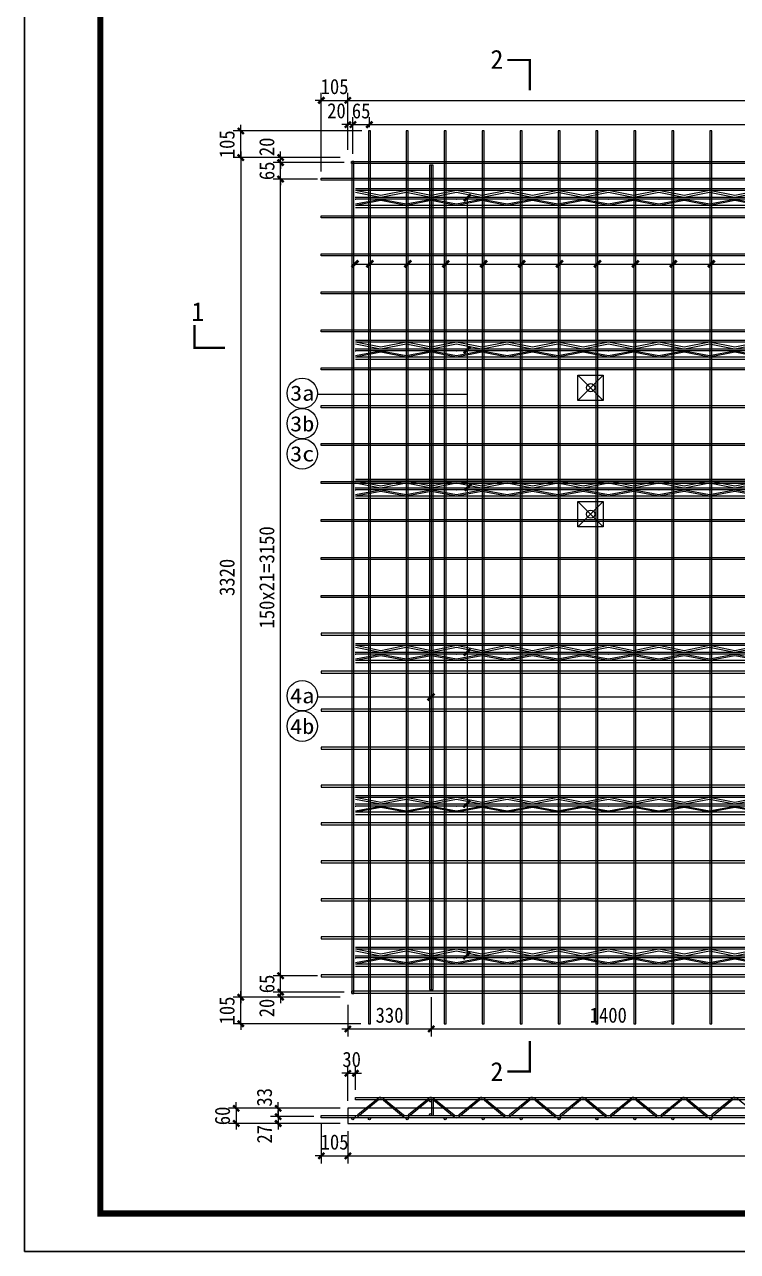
# Model space of a CAD drawing. Header units: millimetres. Extents: x 1735 to 53087, y 855 to 10491.
# Drawn here: x 18156 to 20975, y 1581 to 6433 of the extents above; entities that cross this region are included whole.
import ezdxf
from ezdxf.enums import TextEntityAlignment as Align

# ---------------------------------------------------------------- set-up
doc = ezdxf.new("R2010")
doc.units = ezdxf.units.MM
for name, color, linetype, lineweight in [('PUB_DIM', 3, 'Continuous', 15), ('YG-标注', 151, 'Continuous', 15), ('YZ-符号', 96, 'Continuous', 9), ('墙板支撑', 7, 'Continuous', 15), ('文字标注', 7, 'Continuous', 15), ('轮廓线', 2, 'Continuous', 13)]:
    doc.layers.add(name, color=color, linetype=linetype, lineweight=lineweight)
for name, color, linetype in [('S-DETL-TEXT', 7, 'Continuous'), ('YZ-标题文字', 2, 'Continuous'), ('图框2', 1, 'Continuous'), ('图框线', 7, 'Continuous'), ('桁架', 4, 'Continuous'), ('钢筋', 7, 'Continuous')]:
    doc.layers.add(name, color=color, linetype=linetype)
doc.styles.add('YG-样式 2', font='simhei.ttf')
doc.styles.add('YZ-样式 1', font='simhei.ttf', dxfattribs={"width": 0.85})
doc.styles.add('YZ-样式 2', font='simhei.ttf', dxfattribs={"width": 0.9})
doc.dimstyles.new('YZ-30', dxfattribs={"dimscale": 30, "dimtxt": 2, "dimasz": 0.8, "dimexe": 1, "dimexo": 1, "dimgap": 0.8, "dimtad": 1, "dimdec": 0, "dimzin": 1, "dimdsep": 46, "dimtxsty": 'YZ-样式 2', "dimblk": 'ARCHTICK', "dimcen": 250, "dimdle": 0.8, "dimclrd": 151, "dimclre": 151, "dimclrt": 7, "dimazin": 0, "dimtfac": 1, "dimtdec": 0, "dimtix": 1, "dimtmove": 2, "dimatfit": 2, "dimldrblk": 'ARCHTICK', "dimfxl": 1, "dimlwd": 9, "dimlwe": 9, "dimarcsym": 0})

# ---------------------------------------------------------------- blocks, each defined once
blk = doc.blocks.new('_ArchTick')
at = {"color": 0, "linetype": 'ByBlock', "const_width": 0.4}
blk.add_lwpolyline([(-0.5, -0.5), (0.5, 0.5)], dxfattribs=at)
blk = doc.blocks.new('*D178')
at = {"layer": 'Defpoints', "color": 0, "ltscale": 30, "transparency": 16777216}
for p in [(19434.4, 5906.7), (19011.1, 2586.7), (19434.4, 2586.7)]:
    blk.add_point(p, dxfattribs=at)
at = {"layer": 'YG-标注', "color": 151, "lineweight": 9, "ltscale": 30, "transparency": 16777216}
for p, q in [((19011.1, 5930.7), (19011.1, 2562.7)), ((19404.4, 5906.7), (18981.1, 5906.7)), ((19404.4, 2586.7), (18981.1, 2586.7))]:
    blk.add_line(p, q, dxfattribs=at)
at = {"layer": 'YG-标注', "color": 151, "lineweight": 9, "ltscale": 30, "transparency": 16777216, "xscale": 24, "yscale": 24, "zscale": 24}
for p, rotation in [((19011.1, 5906.7), 90), ((19011.1, 2586.7), 270)]:
    blk.add_blockref('_ArchTick', p, dxfattribs=dict(at, rotation=rotation))
at = {"layer": 'YG-标注', "color": 7, "lineweight": 9, "ltscale": 30, "transparency": 16777216, "insert": (18956.8, 4246.7), "char_height": 60, "attachment_point": 5, "rotation": 90, "style": 'YZ-样式 2'}
blk.add_mtext('3320', dxfattribs=at)
blk = doc.blocks.new('*D179')
at = {"layer": 'Defpoints', "color": 0, "ltscale": 30, "transparency": 16777216}
for p in [(19011.1, 6011.7), (19519.4, 6011.7), (19434.4, 5906.7)]:
    blk.add_point(p, dxfattribs=at)
at = {"layer": 'YG-标注', "color": 151, "lineweight": 9, "ltscale": 30, "transparency": 16777216}
for p, q in [((19011.1, 6011.7), (19011.1, 6035.7)), ((19489.4, 6011.7), (18981.1, 6011.7)), ((19011.1, 5906.7), (19011.1, 6011.7)), ((19404.4, 5906.7), (18981.1, 5906.7)), ((19011.1, 5906.7), (19011.1, 5882.7))]:
    blk.add_line(p, q, dxfattribs=at)
at = {"layer": 'YG-标注', "color": 151, "lineweight": 9, "ltscale": 30, "transparency": 16777216, "xscale": 24, "yscale": 24, "zscale": 24}
for p, rotation in [((19011.1, 6011.7), 270), ((19011.1, 5906.7), 90)]:
    blk.add_blockref('_ArchTick', p, dxfattribs=dict(at, rotation=rotation))
at = {"layer": 'YG-标注', "color": 7, "lineweight": 9, "ltscale": 30, "transparency": 16777216, "insert": (18956.8, 5959.2), "char_height": 60, "attachment_point": 5, "rotation": 90, "style": 'YZ-样式 2'}
blk.add_mtext('105', dxfattribs=at)
blk = doc.blocks.new('*D180')
at = {"layer": 'Defpoints', "color": 0, "ltscale": 30, "transparency": 16777216}
for p in [(19011.1, 2586.7), (19434.4, 2586.7), (19515.4, 2481.7)]:
    blk.add_point(p, dxfattribs=at)
at = {"layer": 'YG-标注', "color": 151, "lineweight": 9, "ltscale": 30, "transparency": 16777216}
for p, q in [((19404.4, 2586.7), (18981.1, 2586.7)), ((19011.1, 2586.7), (19011.1, 2610.7)), ((19011.1, 2481.7), (19011.1, 2586.7)), ((19485.4, 2481.7), (18981.1, 2481.7)), ((19011.1, 2481.7), (19011.1, 2457.7))]:
    blk.add_line(p, q, dxfattribs=at)
at = {"layer": 'YG-标注', "color": 151, "lineweight": 9, "ltscale": 30, "transparency": 16777216, "xscale": 24, "yscale": 24, "zscale": 24}
for p, rotation in [((19011.1, 2586.7), 270), ((19011.1, 2481.7), 90)]:
    blk.add_blockref('_ArchTick', p, dxfattribs=dict(at, rotation=rotation))
at = {"layer": 'YG-标注', "color": 7, "lineweight": 9, "ltscale": 30, "transparency": 16777216, "insert": (18956.8, 2534.2), "char_height": 60, "attachment_point": 5, "rotation": 90, "style": 'YZ-样式 2'}
blk.add_mtext('105', dxfattribs=at)
blk = doc.blocks.new('*D181')
at = {"layer": 'Defpoints', "color": 0, "ltscale": 30, "transparency": 16777216}
for p in [(19168.5, 2606.7), (19434.4, 2586.7), (19449.4, 2606.7)]:
    blk.add_point(p, dxfattribs=at)
at = {"layer": 'YG-标注', "color": 151, "lineweight": 9, "ltscale": 30, "transparency": 16777216}
for p, q in [((19168.5, 2606.7), (19168.5, 2630.7)), ((19419.4, 2606.7), (19138.5, 2606.7)), ((19404.4, 2586.7), (19138.5, 2586.7)), ((19168.5, 2586.7), (19168.5, 2606.7)), ((19168.5, 2586.7), (19168.5, 2562.7))]:
    blk.add_line(p, q, dxfattribs=at)
at = {"layer": 'YG-标注', "color": 151, "lineweight": 9, "ltscale": 30, "transparency": 16777216, "xscale": 24, "yscale": 24, "zscale": 24}
for p, rotation in [((19168.5, 2606.7), 270), ((19168.5, 2586.7), 90)]:
    blk.add_blockref('_ArchTick', p, dxfattribs=dict(at, rotation=rotation))
at = {"layer": 'YG-标注', "color": 7, "lineweight": 9, "ltscale": 30, "transparency": 16777216, "insert": (19114.1, 2544), "char_height": 60, "attachment_point": 5, "rotation": 90, "style": 'YZ-样式 2'}
blk.add_mtext('20', dxfattribs=at)
blk = doc.blocks.new('*D182')
at = {"layer": 'Defpoints', "color": 0, "ltscale": 30, "transparency": 16777216}
for p in [(19168.5, 5821.7), (19344.4, 5821.7), (19344.4, 2671.7)]:
    blk.add_point(p, dxfattribs=at)
at = {"layer": 'YG-标注', "color": 151, "lineweight": 9, "ltscale": 30, "transparency": 16777216}
for p, q in [((19314.4, 5821.7), (19138.5, 5821.7)), ((19168.5, 2647.7), (19168.5, 5845.7)), ((19314.4, 2671.7), (19138.5, 2671.7))]:
    blk.add_line(p, q, dxfattribs=at)
at = {"layer": 'YG-标注', "color": 151, "lineweight": 9, "ltscale": 30, "transparency": 16777216, "xscale": 24, "yscale": 24, "zscale": 24}
for p, rotation in [((19168.5, 5821.7), 90), ((19168.5, 2671.7), 270)]:
    blk.add_blockref('_ArchTick', p, dxfattribs=dict(at, rotation=rotation))
at = {"layer": 'YG-标注', "color": 7, "lineweight": 9, "ltscale": 30, "transparency": 16777216, "insert": (19114.1, 4246.7), "char_height": 60, "attachment_point": 5, "rotation": 90, "style": 'YZ-样式 2'}
blk.add_mtext('150x21=3150', dxfattribs=at)
blk = doc.blocks.new('*D183')
at = {"layer": 'Defpoints', "color": 0, "ltscale": 30, "transparency": 16777216}
for p in [(19168.5, 5886.7), (19449.4, 5886.7), (19344.4, 5821.7)]:
    blk.add_point(p, dxfattribs=at)
at = {"layer": 'YG-标注', "color": 151, "lineweight": 9, "ltscale": 30, "transparency": 16777216}
for p, q in [((19419.4, 5886.7), (19138.5, 5886.7)), ((19168.5, 5886.7), (19168.5, 5910.7)), ((19168.5, 5821.7), (19168.5, 5886.7)), ((19314.4, 5821.7), (19138.5, 5821.7)), ((19168.5, 5821.7), (19168.5, 5797.7))]:
    blk.add_line(p, q, dxfattribs=at)
at = {"layer": 'YG-标注', "color": 151, "lineweight": 9, "ltscale": 30, "transparency": 16777216, "xscale": 24, "yscale": 24, "zscale": 24}
for p, rotation in [((19168.5, 5886.7), 270), ((19168.5, 5821.7), 90)]:
    blk.add_blockref('_ArchTick', p, dxfattribs=dict(at, rotation=rotation))
at = {"layer": 'YG-标注', "color": 7, "lineweight": 9, "ltscale": 30, "transparency": 16777216, "insert": (19114.5, 5854.2), "char_height": 60, "attachment_point": 5, "rotation": 90, "style": 'YZ-样式 2'}
blk.add_mtext('65', dxfattribs=at)
blk = doc.blocks.new('*D184')
at = {"layer": 'Defpoints', "color": 0, "ltscale": 30, "transparency": 16777216}
for p in [(19168.5, 5906.7), (19434.4, 5906.7), (19449.4, 5886.7)]:
    blk.add_point(p, dxfattribs=at)
at = {"layer": 'YG-标注', "color": 151, "lineweight": 9, "ltscale": 30, "transparency": 16777216}
for p, q in [((19168.5, 5906.7), (19168.5, 5930.7)), ((19404.4, 5906.7), (19138.5, 5906.7)), ((19419.4, 5886.7), (19138.5, 5886.7)), ((19168.5, 5886.7), (19168.5, 5906.7)), ((19168.5, 5886.7), (19168.5, 5862.7))]:
    blk.add_line(p, q, dxfattribs=at)
at = {"layer": 'YG-标注', "color": 151, "lineweight": 9, "ltscale": 30, "transparency": 16777216, "xscale": 24, "yscale": 24, "zscale": 24}
for p, rotation in [((19168.5, 5906.7), 270), ((19168.5, 5886.7), 90)]:
    blk.add_blockref('_ArchTick', p, dxfattribs=dict(at, rotation=rotation))
at = {"layer": 'YG-标注', "color": 7, "lineweight": 9, "ltscale": 30, "transparency": 16777216, "insert": (19114.1, 5949), "char_height": 60, "attachment_point": 5, "rotation": 90, "style": 'YZ-样式 2'}
blk.add_mtext('20', dxfattribs=at)
blk = doc.blocks.new('*D185')
at = {"layer": 'Defpoints', "color": 0, "ltscale": 30, "transparency": 16777216}
for p in [(19168.5, 2671.7), (19344.4, 2671.7), (19449.4, 2606.7)]:
    blk.add_point(p, dxfattribs=at)
at = {"layer": 'YG-标注', "color": 151, "lineweight": 9, "ltscale": 30, "transparency": 16777216}
for p, q in [((19314.4, 2671.7), (19138.5, 2671.7)), ((19168.5, 2671.7), (19168.5, 2695.7)), ((19168.5, 2606.7), (19168.5, 2671.7)), ((19419.4, 2606.7), (19138.5, 2606.7)), ((19168.5, 2606.7), (19168.5, 2582.7))]:
    blk.add_line(p, q, dxfattribs=at)
at = {"layer": 'YG-标注', "color": 151, "lineweight": 9, "ltscale": 30, "transparency": 16777216, "xscale": 24, "yscale": 24, "zscale": 24}
for p, rotation in [((19168.5, 2671.7), 270), ((19168.5, 2606.7), 90)]:
    blk.add_blockref('_ArchTick', p, dxfattribs=dict(at, rotation=rotation))
at = {"layer": 'YG-标注', "color": 7, "lineweight": 9, "ltscale": 30, "transparency": 16777216, "insert": (19114.5, 2639.2), "char_height": 60, "attachment_point": 5, "rotation": 90, "style": 'YZ-样式 2'}
blk.add_mtext('65', dxfattribs=at)
blk = doc.blocks.new('A$C7C4453D7')
at = {"color": 3, "lineweight": 15, "xscale": -80, "yscale": 80, "zscale": 80, "rotation": 180}
blk.add_blockref('_ArchTick', (0, 0), dxfattribs=at)
blk = doc.blocks.new('*D193')
at = {"layer": 'Defpoints', "color": 0, "ltscale": 30, "transparency": 16777216}
for p in [(19434.4, 6132.8), (19434.4, 5906.7), (19329.4, 5821.7)]:
    blk.add_point(p, dxfattribs=at)
at = {"layer": 'YG-标注', "color": 151, "lineweight": 9, "ltscale": 30, "transparency": 16777216}
for p, q in [((19329.4, 5851.7), (19329.4, 6162.8)), ((19434.4, 5936.7), (19434.4, 6162.8)), ((19329.4, 6132.8), (19305.4, 6132.8)), ((19329.4, 6132.8), (19434.4, 6132.8)), ((19434.4, 6132.8), (19458.4, 6132.8))]:
    blk.add_line(p, q, dxfattribs=at)
at = {"layer": 'YG-标注', "color": 151, "lineweight": 9, "ltscale": 30, "transparency": 16777216, "xscale": 24, "yscale": 24, "zscale": 24}
blk.add_blockref('_ArchTick', (19329.4, 6132.8), dxfattribs=at)
at = {"layer": 'YG-标注', "color": 151, "lineweight": 9, "ltscale": 30, "transparency": 16777216, "xscale": 24, "yscale": 24, "zscale": 24, "rotation": 180}
blk.add_blockref('_ArchTick', (19434.4, 6132.8), dxfattribs=at)
at = {"layer": 'YG-标注', "color": 7, "ltscale": 30, "transparency": 16777216, "insert": (19381.9, 6187.1), "char_height": 60, "attachment_point": 5, "style": 'YZ-样式 2'}
blk.add_mtext('105', dxfattribs=at)
blk = doc.blocks.new('*D194')
at = {"layer": 'Defpoints', "color": 0, "ltscale": 30, "transparency": 16777216}
for p in [(19519.4, 6036.9), (19519.4, 5996.7), (19454.4, 5891.7)]:
    blk.add_point(p, dxfattribs=at)
at = {"layer": 'YG-标注', "color": 151, "lineweight": 9, "ltscale": 30, "transparency": 16777216}
for p, q in [((19454.4, 5921.7), (19454.4, 6066.9)), ((19519.4, 6026.7), (19519.4, 6066.9)), ((19454.4, 6036.9), (19430.4, 6036.9)), ((19454.4, 6036.9), (19519.4, 6036.9)), ((19519.4, 6036.9), (19543.4, 6036.9))]:
    blk.add_line(p, q, dxfattribs=at)
at = {"layer": 'YG-标注', "color": 151, "lineweight": 9, "ltscale": 30, "transparency": 16777216, "xscale": 24, "yscale": 24, "zscale": 24}
blk.add_blockref('_ArchTick', (19454.4, 6036.9), dxfattribs=at)
at = {"layer": 'YG-标注', "color": 151, "lineweight": 9, "ltscale": 30, "transparency": 16777216, "xscale": 24, "yscale": 24, "zscale": 24, "rotation": 180}
blk.add_blockref('_ArchTick', (19519.4, 6036.9), dxfattribs=at)
at = {"layer": 'YG-标注', "color": 7, "ltscale": 30, "transparency": 16777216, "insert": (19486.9, 6090.9), "char_height": 60, "attachment_point": 5, "style": 'YZ-样式 2'}
blk.add_mtext('65', dxfattribs=at)
blk = doc.blocks.new('*D195')
at = {"layer": 'Defpoints', "color": 0, "ltscale": 30, "transparency": 16777216}
for p in [(19434.4, 6036.9), (19434.4, 5906.7), (19454.4, 5891.7)]:
    blk.add_point(p, dxfattribs=at)
at = {"layer": 'YG-标注', "color": 151, "lineweight": 9, "ltscale": 30, "transparency": 16777216}
for p, q in [((19434.4, 5936.7), (19434.4, 6066.9)), ((19454.4, 5921.7), (19454.4, 6066.9)), ((19434.4, 6036.9), (19410.4, 6036.9)), ((19454.4, 6036.9), (19434.4, 6036.9)), ((19454.4, 6036.9), (19478.4, 6036.9))]:
    blk.add_line(p, q, dxfattribs=at)
at = {"layer": 'YG-标注', "color": 151, "lineweight": 9, "ltscale": 30, "transparency": 16777216, "xscale": 24, "yscale": 24, "zscale": 24}
blk.add_blockref('_ArchTick', (19434.4, 6036.9), dxfattribs=at)
at = {"layer": 'YG-标注', "color": 151, "lineweight": 9, "ltscale": 30, "transparency": 16777216, "xscale": 24, "yscale": 24, "zscale": 24, "rotation": 180}
blk.add_blockref('_ArchTick', (19454.4, 6036.9), dxfattribs=at)
at = {"layer": 'YG-标注', "color": 7, "ltscale": 30, "transparency": 16777216, "insert": (19389.3, 6091.3), "char_height": 60, "attachment_point": 5, "style": 'YZ-样式 2'}
blk.add_mtext('20', dxfattribs=at)
blk = doc.blocks.new('*D196')
at = {"layer": 'Defpoints', "color": 0, "ltscale": 30, "transparency": 16777216}
for p in [(23054.4, 6132.8), (19434.4, 5906.7), (23054.4, 5906.7)]:
    blk.add_point(p, dxfattribs=at)
at = {"layer": 'YG-标注', "color": 151, "lineweight": 9, "ltscale": 30, "transparency": 16777216}
for p, q in [((19434.4, 5936.7), (19434.4, 6162.8)), ((23054.4, 5936.7), (23054.4, 6162.8)), ((19410.4, 6132.8), (23078.4, 6132.8))]:
    blk.add_line(p, q, dxfattribs=at)
at = {"layer": 'YG-标注', "color": 151, "lineweight": 9, "ltscale": 30, "transparency": 16777216, "xscale": 24, "yscale": 24, "zscale": 24, "rotation": 180}
blk.add_blockref('_ArchTick', (19434.4, 6132.8), dxfattribs=at)
at = {"layer": 'YG-标注', "color": 151, "lineweight": 9, "ltscale": 30, "transparency": 16777216, "xscale": 24, "yscale": 24, "zscale": 24}
blk.add_blockref('_ArchTick', (23054.4, 6132.8), dxfattribs=at)
at = {"layer": 'YG-标注', "color": 7, "lineweight": 9, "ltscale": 30, "transparency": 16777216, "insert": (21244.4, 6187.1), "char_height": 60, "attachment_point": 5, "style": 'YZ-样式 2'}
blk.add_mtext('3620', dxfattribs=at)
blk = doc.blocks.new('*D199')
at = {"layer": 'Defpoints', "color": 0, "ltscale": 30, "transparency": 16777216}
for p in [(22969.4, 6036.9), (19519.4, 5996.7), (22969.4, 5996.7)]:
    blk.add_point(p, dxfattribs=at)
at = {"layer": 'YG-标注', "color": 151, "lineweight": 9, "ltscale": 30, "transparency": 16777216}
for p, q in [((19519.4, 6026.7), (19519.4, 6066.9)), ((22969.4, 6026.7), (22969.4, 6066.9)), ((19495.4, 6036.9), (22993.4, 6036.9))]:
    blk.add_line(p, q, dxfattribs=at)
at = {"layer": 'YG-标注', "color": 151, "lineweight": 9, "ltscale": 30, "transparency": 16777216, "xscale": 24, "yscale": 24, "zscale": 24, "rotation": 180}
blk.add_blockref('_ArchTick', (19519.4, 6036.9), dxfattribs=at)
at = {"layer": 'YG-标注', "color": 151, "lineweight": 9, "ltscale": 30, "transparency": 16777216, "xscale": 24, "yscale": 24, "zscale": 24}
blk.add_blockref('_ArchTick', (22969.4, 6036.9), dxfattribs=at)
at = {"layer": 'YG-标注', "color": 7, "ltscale": 30, "transparency": 16777216, "insert": (21244.4, 6091.3), "char_height": 60, "attachment_point": 5, "style": 'YZ-样式 2'}
blk.add_mtext('150x23=3450', dxfattribs=at)
blk = doc.blocks.new('*D201')
at = {"layer": 'Defpoints', "color": 0, "ltscale": 30, "transparency": 16777216}
for p in [(19329.4, 2114.4), (19434.4, 2087.4), (19434.4, 1959.3)]:
    blk.add_point(p, dxfattribs=at)
at = {"layer": 'YG-标注', "color": 151, "lineweight": 9, "ltscale": 30, "transparency": 16777216}
for p, q in [((19329.4, 2084.4), (19329.4, 1929.3)), ((19434.4, 2057.4), (19434.4, 1929.3)), ((19329.4, 1959.3), (19305.4, 1959.3)), ((19329.4, 1959.3), (19434.4, 1959.3)), ((19434.4, 1959.3), (19458.4, 1959.3))]:
    blk.add_line(p, q, dxfattribs=at)
at = {"layer": 'YG-标注', "color": 151, "lineweight": 9, "ltscale": 30, "transparency": 16777216, "xscale": 24, "yscale": 24, "zscale": 24}
blk.add_blockref('_ArchTick', (19329.4, 1959.3), dxfattribs=at)
at = {"layer": 'YG-标注', "color": 151, "lineweight": 9, "ltscale": 30, "transparency": 16777216, "xscale": 24, "yscale": 24, "zscale": 24, "rotation": 180}
blk.add_blockref('_ArchTick', (19434.4, 1959.3), dxfattribs=at)
at = {"layer": 'YG-标注', "color": 7, "lineweight": 9, "ltscale": 30, "transparency": 16777216, "insert": (19381.9, 2013.7), "char_height": 60, "attachment_point": 5, "style": 'YZ-样式 2'}
blk.add_mtext('105', dxfattribs=at)
blk = doc.blocks.new('*D202')
at = {"layer": 'Defpoints', "color": 0, "ltscale": 30, "transparency": 16777216}
for p in [(19434.4, 2087.4), (23054.4, 2087.4), (23054.4, 1959.3)]:
    blk.add_point(p, dxfattribs=at)
at = {"layer": 'YG-标注', "color": 151, "lineweight": 9, "ltscale": 30, "transparency": 16777216}
for p, q in [((19434.4, 2057.4), (19434.4, 1929.3)), ((23054.4, 2057.4), (23054.4, 1929.3)), ((19410.4, 1959.3), (23078.4, 1959.3))]:
    blk.add_line(p, q, dxfattribs=at)
at = {"layer": 'YG-标注', "color": 151, "lineweight": 9, "ltscale": 30, "transparency": 16777216, "xscale": 24, "yscale": 24, "zscale": 24, "rotation": 180}
blk.add_blockref('_ArchTick', (19434.4, 1959.3), dxfattribs=at)
at = {"layer": 'YG-标注', "color": 151, "lineweight": 9, "ltscale": 30, "transparency": 16777216, "xscale": 24, "yscale": 24, "zscale": 24}
blk.add_blockref('_ArchTick', (23054.4, 1959.3), dxfattribs=at)
at = {"layer": 'YG-标注', "color": 7, "lineweight": 9, "ltscale": 30, "transparency": 16777216, "insert": (21244.4, 2013.7), "char_height": 60, "attachment_point": 5, "style": 'YZ-样式 2'}
blk.add_mtext('3620', dxfattribs=at)
blk = doc.blocks.new('*D205')
at = {"layer": 'Defpoints', "color": 0, "ltscale": 30, "transparency": 16777216}
for p in [(19464.4, 2286), (19464.4, 2190.4), (19434.4, 2147.4)]:
    blk.add_point(p, dxfattribs=at)
at = {"layer": 'YG-标注', "color": 151, "lineweight": 9, "ltscale": 30, "transparency": 16777216}
for p, q in [((19434.4, 2286), (19410.4, 2286)), ((19434.4, 2177.4), (19434.4, 2316)), ((19434.4, 2286), (19464.4, 2286)), ((19464.4, 2220.4), (19464.4, 2316)), ((19464.4, 2286), (19488.4, 2286))]:
    blk.add_line(p, q, dxfattribs=at)
at = {"layer": 'YG-标注', "color": 151, "lineweight": 9, "ltscale": 30, "transparency": 16777216, "xscale": 24, "yscale": 24, "zscale": 24}
blk.add_blockref('_ArchTick', (19434.4, 2286), dxfattribs=at)
at = {"layer": 'YG-标注', "color": 151, "lineweight": 9, "ltscale": 30, "transparency": 16777216, "xscale": 24, "yscale": 24, "zscale": 24, "rotation": 180}
blk.add_blockref('_ArchTick', (19464.4, 2286), dxfattribs=at)
at = {"layer": 'YG-标注', "color": 7, "lineweight": 9, "ltscale": 30, "transparency": 16777216, "insert": (19449.4, 2340.4), "char_height": 60, "attachment_point": 5, "style": 'YZ-样式 2'}
blk.add_mtext('30', dxfattribs=at)
blk = doc.blocks.new('*D206')
at = {"layer": 'Defpoints', "color": 0, "ltscale": 30, "transparency": 16777216}
for p in [(19434.4, 2147.4), (18993, 2087.4), (19434.4, 2087.4)]:
    blk.add_point(p, dxfattribs=at)
at = {"layer": 'YG-标注', "color": 151, "lineweight": 9, "ltscale": 30, "transparency": 16777216}
for p, q in [((19404.4, 2147.4), (18963, 2147.4)), ((18993, 2147.4), (18993, 2171.4)), ((18993, 2147.4), (18993, 2087.4)), ((19404.4, 2087.4), (18963, 2087.4)), ((18993, 2087.4), (18993, 2063.4))]:
    blk.add_line(p, q, dxfattribs=at)
at = {"layer": 'YG-标注', "color": 151, "lineweight": 9, "ltscale": 30, "transparency": 16777216, "xscale": 24, "yscale": 24, "zscale": 24}
for p, rotation in [((18993, 2147.4), 270), ((18993, 2087.4), 90)]:
    blk.add_blockref('_ArchTick', p, dxfattribs=dict(at, rotation=rotation))
at = {"layer": 'YG-标注', "color": 7, "lineweight": 9, "ltscale": 30, "transparency": 16777216, "insert": (18938.7, 2117.4), "char_height": 60, "attachment_point": 5, "rotation": 90, "style": 'YZ-样式 2'}
blk.add_mtext('60', dxfattribs=at)
blk = doc.blocks.new('*D207')
at = {"layer": 'Defpoints', "color": 0, "ltscale": 30, "transparency": 16777216}
for p in [(19434.4, 2147.4), (19158.7, 2114.4), (19329.4, 2114.4)]:
    blk.add_point(p, dxfattribs=at)
at = {"layer": 'YG-标注', "color": 151, "lineweight": 9, "ltscale": 30, "transparency": 16777216}
for p, q in [((19404.4, 2147.4), (19128.7, 2147.4)), ((19158.7, 2147.4), (19158.7, 2171.4)), ((19158.7, 2147.4), (19158.7, 2114.4)), ((19299.4, 2114.4), (19128.7, 2114.4)), ((19158.7, 2114.4), (19158.7, 2090.4))]:
    blk.add_line(p, q, dxfattribs=at)
at = {"layer": 'YG-标注', "color": 151, "lineweight": 9, "ltscale": 30, "transparency": 16777216, "xscale": 24, "yscale": 24, "zscale": 24}
for p, rotation in [((19158.7, 2147.4), 270), ((19158.7, 2114.4), 90)]:
    blk.add_blockref('_ArchTick', p, dxfattribs=dict(at, rotation=rotation))
at = {"layer": 'YG-标注', "color": 7, "lineweight": 9, "ltscale": 30, "transparency": 16777216, "insert": (19104.7, 2191.1), "char_height": 60, "attachment_point": 5, "rotation": 90, "style": 'YZ-样式 2'}
blk.add_mtext('33', dxfattribs=at)
blk = doc.blocks.new('*D208')
at = {"layer": 'Defpoints', "color": 0, "ltscale": 30, "transparency": 16777216}
for p in [(19158.7, 2087.4), (19329.4, 2114.4), (19434.4, 2087.4)]:
    blk.add_point(p, dxfattribs=at)
at = {"layer": 'YG-标注', "color": 151, "lineweight": 9, "ltscale": 30, "transparency": 16777216}
for p, q in [((19158.7, 2114.4), (19158.7, 2138.4)), ((19299.4, 2114.4), (19128.7, 2114.4)), ((19404.4, 2087.4), (19128.7, 2087.4)), ((19158.7, 2114.4), (19158.7, 2087.4)), ((19158.7, 2087.4), (19158.7, 2063.4))]:
    blk.add_line(p, q, dxfattribs=at)
at = {"layer": 'YG-标注', "color": 151, "lineweight": 9, "ltscale": 30, "transparency": 16777216, "xscale": 24, "yscale": 24, "zscale": 24}
for p, rotation in [((19158.7, 2114.4), 270), ((19158.7, 2087.4), 90)]:
    blk.add_blockref('_ArchTick', p, dxfattribs=dict(at, rotation=rotation))
at = {"layer": 'YG-标注', "color": 7, "lineweight": 9, "ltscale": 30, "transparency": 16777216, "insert": (19104.7, 2044.9), "char_height": 60, "attachment_point": 5, "rotation": 90, "style": 'YZ-样式 2'}
blk.add_mtext('27', dxfattribs=at)
blk = doc.blocks.new('A$C57DD017C')
at = {"layer": '桁架', "color": 4, "lineweight": 9}
for p, q in [((-3560.9, 4), (-3559.1, 4)), ((-3560, 38), (0, 38)), ((-3460, 10), (-3560, 30)), ((-3560, 30), (-3560, 30)), ((0, 30), (-3560, 30)), ((-3560, 23.7), (-3560, 23.7)), ((-3560, 23.7), (-3460.9, 4)), ((-3560, 4), (0, 4)), ((-3360, 30), (-3460, 10)), ((-3459.1, 4), (-3360, 23.7)), ((-3360.9, 4), (-3359.1, 4)), ((-3260, 10), (-3360, 30)), ((-3360, 23.7), (-3260.9, 4)), ((-3160, 30), (-3260, 10)), ((-3259.1, 4), (-3160, 23.7)), ((-3160.9, 4), (-3159.1, 4)), ((-3160.9, 4), (-3159.3, 4)), ((-3060, 10), (-3160, 30)), ((-3160, 23.7), (-3060.9, 4)), ((-2960, 30), (-3060, 10)), ((-3059.1, 4), (-2960, 23.7)), ((-2960.9, 4), (-2959.1, 4)), ((-2960.9, 4), (-2959.1, 4)), ((-2960.9, 4), (-2959.3, 4)), ((-2860, 10), (-2960, 30)), ((-2960, 23.7), (-2860.9, 4)), ((-2760, 30), (-2860, 10)), ((-2859.1, 4), (-2760, 23.7)), ((-2760.9, 4), (-2759.1, 4)), ((-2660, 10), (-2760, 30)), ((-2760, 23.7), (-2660.9, 4)), ((-2560, 30), (-2660, 10)), ((-2659.1, 4), (-2560, 23.7)), ((-2560.9, 4), (-2559.1, 4)), ((-2460, 10), (-2560, 30)), ((-2560, 23.7), (-2460.9, 4)), ((-2360, 30), (-2460, 10)), ((-2459.1, 4), (-2360, 23.7)), ((-2360.9, 4), (-2359.1, 4)), ((-2260, 10), (-2360, 30)), ((-2360, 23.7), (-2260.9, 4)), ((-2160, 30), (-2260, 10)), ((-2259.1, 4), (-2160, 23.7)), ((-2160.9, 4), (-2159.1, 4)), ((-2060, 10), (-2160, 30)), ((-2160, 23.7), (-2060.9, 4)), ((-1960, 30), (-2060, 10)), ((-2059.3, 4), (-1960, 23.7)), ((-3560.9, -4), (-3559.1, -4)), ((-3560, -22.7), (-3460.9, -4)), ((0, -4), (-3560, -4)), ((-3460, -10), (-3560, -29)), ((-3560, -22.7), (-3560, -22.7)), ((-3560, -29), (-3560, -29)), ((0, -29), (-3560, -29)), ((-3560, -37), (0, -37)), ((-3360, -29), (-3460, -10)), ((-3459.1, -4), (-3360, -22.7)), ((-3360.9, -4), (-3359.1, -4)), ((-3360, -22.7), (-3260.9, -4)), ((-3260, -10), (-3360, -29)), ((-3160, -29), (-3260, -10)), ((-3259.1, -4), (-3160, -22.7)), ((-3160.9, -4), (-3159.1, -4)), ((-3160.9, -4), (-3159.3, -4)), ((-3160, -22.7), (-3060.9, -4)), ((-3060, -10), (-3160, -29)), ((-2960, -29), (-3060, -10)), ((-3059.1, -4), (-2960, -22.7)), ((-2960.9, -4), (-2959.1, -4)), ((-2960.9, -4), (-2959.1, -4)), ((-2960.9, -4), (-2959.3, -4)), ((-2960, -22.7), (-2860.9, -4)), ((-2860, -10), (-2960, -29)), ((-2760, -29), (-2860, -10)), ((-2859.1, -4), (-2760, -22.7)), ((-2760.9, -4), (-2759.1, -4)), ((-2760, -22.7), (-2660.9, -4)), ((-2660, -10), (-2760, -29)), ((-2560, -29), (-2660, -10)), ((-2659.1, -4), (-2560, -22.7)), ((-2560.9, -4), (-2559.1, -4)), ((-2560, -22.7), (-2460.9, -4)), ((-2460, -10), (-2560, -29)), ((-2360, -29), (-2460, -10)), ((-2459.1, -4), (-2360, -22.7)), ((-2360.9, -4), (-2359.1, -4)), ((-2360, -22.7), (-2260.9, -4)), ((-2260, -10), (-2360, -29)), ((-2160, -29), (-2260, -10)), ((-2259.1, -4), (-2160, -22.7)), ((-2160.9, -4), (-2159.1, -4)), ((-2160, -22.7), (-2060.9, -4)), ((-2060, -10), (-2160, -29)), ((-1960, -29), (-2060, -10)), ((-2059.3, -4), (-1960, -22.7))]:
    blk.add_line(p, q, dxfattribs=at)
blk = doc.blocks.new('*D235')
at = {"layer": 'Defpoints', "color": 0, "ltscale": 30, "transparency": 16777216}
for p in [(19434.4, 2586.7), (19764.2, 2616.7), (19764.2, 2461.1)]:
    blk.add_point(p, dxfattribs=at)
at = {"layer": 'YG-标注', "color": 151, "lineweight": 9, "ltscale": 30, "transparency": 16777216}
for p, q in [((19764.2, 2586.7), (19764.2, 2431.1)), ((19434.4, 2556.7), (19434.4, 2431.1)), ((19410.4, 2461.1), (19788.2, 2461.1))]:
    blk.add_line(p, q, dxfattribs=at)
at = {"layer": 'YG-标注', "color": 151, "lineweight": 9, "ltscale": 30, "transparency": 16777216, "xscale": 24, "yscale": 24, "zscale": 24, "rotation": 180}
blk.add_blockref('_ArchTick', (19434.4, 2461.1), dxfattribs=at)
at = {"layer": 'YG-标注', "color": 151, "lineweight": 9, "ltscale": 30, "transparency": 16777216, "xscale": 24, "yscale": 24, "zscale": 24}
blk.add_blockref('_ArchTick', (19764.2, 2461.1), dxfattribs=at)
at = {"layer": 'YG-标注', "color": 7, "ltscale": 30, "transparency": 16777216, "insert": (19599.3, 2515.4), "char_height": 60, "attachment_point": 5, "style": 'YZ-样式 2'}
blk.add_mtext('330', dxfattribs=at)
blk = doc.blocks.new('*D236')
at = {"layer": 'Defpoints', "color": 0, "ltscale": 30, "transparency": 16777216}
for p in [(19764.2, 2616.7), (21164.3, 2616.3), (21164.3, 2461.1)]:
    blk.add_point(p, dxfattribs=at)
at = {"layer": 'YG-标注', "color": 151, "lineweight": 9, "ltscale": 30, "transparency": 16777216}
for p, q in [((19764.2, 2586.7), (19764.2, 2431.1)), ((21164.3, 2586.3), (21164.3, 2431.1)), ((19740.2, 2461.1), (21188.3, 2461.1))]:
    blk.add_line(p, q, dxfattribs=at)
at = {"layer": 'YG-标注', "color": 151, "lineweight": 9, "ltscale": 30, "transparency": 16777216, "xscale": 24, "yscale": 24, "zscale": 24, "rotation": 180}
blk.add_blockref('_ArchTick', (19764.2, 2461.1), dxfattribs=at)
at = {"layer": 'YG-标注', "color": 151, "lineweight": 9, "ltscale": 30, "transparency": 16777216, "xscale": 24, "yscale": 24, "zscale": 24}
blk.add_blockref('_ArchTick', (21164.3, 2461.1), dxfattribs=at)
at = {"layer": 'YG-标注', "color": 7, "ltscale": 30, "transparency": 16777216, "insert": (20464.2, 2515.4), "char_height": 60, "attachment_point": 5, "style": 'YZ-样式 2'}
blk.add_mtext('1400', dxfattribs=at)
blk = doc.blocks.new('A$C184909A8')
at = {"layer": '桁架', "color": 4, "lineweight": 9}
for p, q in [((-6.5, 0), (-6.5, -62.1)), ((0, 0), (0, -62.1))]:
    blk.add_line(p, q, dxfattribs=at)
for centre in [(-10.5, -4), (-10.5, -58.1)]:
    blk.add_circle(centre, 4, dxfattribs=at)
blk = doc.blocks.new('A$C58884BC7')
at = {"layer": '钢筋', "color": 4, "lineweight": 13}
for points in [[(-7.2, 0), (7.3, 0), (7.3, 3200), (7.3, 3260), (-7.2, 3260)], [(-7.2, 3260), (-7.2, 3260), (-7.2, 0)], [(-0.8, 3260), (-0.8, 3200), (-0.8, 0)]]:
    blk.add_lwpolyline(points, dxfattribs=at)
blk = doc.blocks.new('A$C6C6A476D')
at = {"layer": '墙板支撑', "color": 6, "ltscale": 30}
for p, q in [((50, 50), (-50, -50)), ((-50, 50), (50, -50))]:
    blk.add_line(p, q, dxfattribs=at)
blk.add_lwpolyline([(-50, 50), (50, 50), (50, -50), (-50, -50)], close=True, dxfattribs=at)
blk.add_circle((0, 0), 16, dxfattribs=at)
blk = doc.blocks.new('A$C35D967A2')
at = {"layer": '墙板支撑', "color": 0, "ltscale": 30}
for p in [(50, 50), (550, 50)]:
    blk.add_blockref('A$C6C6A476D', p, dxfattribs=at)

msp = doc.modelspace()

# ---------------------------------------------------------------- linework, layer by layer
at = {"layer": 'PUB_DIM', "color": 1, "const_width": 9}
for points in [[(18828.1, 5244.3), (18828.1, 5154.3), (18948.1, 5154.3)], [(20064.4, 2293.2), (20154.4, 2293.2), (20154.4, 2413.2)]]:
    msp.add_lwpolyline(points, dxfattribs=at)
at = {"layer": 'YZ-符号', "color": 3}
for p, q in [((19906.1, 5747.4), (19906.1, 2750.7)), ((19906.1, 4970.1), (19314, 4970.1)), ((22572.9, 3773.7), (19314, 3773.7))]:
    msp.add_line(p, q, dxfattribs=at)
at = {"layer": 'YZ-符号', "color": 3, "lineweight": 13}
msp.add_line((19460.4, 5484.5), (23145.3, 5484.5), dxfattribs=at)
at = {"layer": 'YZ-符号', "color": 1, "const_width": 9}
msp.add_lwpolyline([(20064.4, 6292.5), (20154.4, 6292.5), (20154.4, 6172.8)], dxfattribs=at)
at = {"layer": 'YZ-符号', "color": 3}
for centre in [(19254, 4974.7), (19254, 4854.7), (19254, 4734.7), (19254, 3778.4), (19254, 3658.4)]:
    msp.add_circle(centre, 60, dxfattribs=at)
at = {"layer": '图框2', "color": 1}
msp.add_lwpolyline([(18155.9, 10491.4), (18155.9, 1581.4), (30755.9, 1581.4), (30755.9, 10491.4)], close=True, dxfattribs=at)
at = {"layer": '图框线', "const_width": 24}
msp.add_lwpolyline([(18456, 10341.4), (30605.9, 10341.4), (30605.9, 1731.4), (18455.9, 1731.4)], close=True, dxfattribs=at)
at = {"layer": '桁架', "color": 4, "lineweight": 9}
for p, q in [((19464.4, 2190.4), (23024.4, 2190.4)), ((19464.4, 2180.4), (19464.4, 2190.4)), ((19554.4, 2186.8), (19474.4, 2121.4)), ((19574.9, 2186.7), (19654.4, 2121.1)), ((19754.4, 2186.8), (19674.2, 2121.1)), ((19775, 2186.6), (19854.2, 2121.2)), ((19954.4, 2186.8), (19874.2, 2121.1)), ((19975, 2186.6), (20054.2, 2121.2)), ((20154.4, 2186.8), (20074.2, 2121.1)), ((20175, 2186.6), (20254.2, 2121.2)), ((20354.4, 2186.8), (20274.2, 2121.1)), ((20375, 2186.6), (20454.2, 2121.2)), ((20554.4, 2186.8), (20474.2, 2121.1)), ((20575, 2186.6), (20654.2, 2121.2)), ((20754.4, 2186.8), (20674.2, 2121.1)), ((20775, 2186.6), (20854.2, 2121.2)), ((20954.4, 2186.8), (20874.2, 2121.1)), ((20975, 2186.6), (21054.2, 2121.2)), ((23024.4, 2180.4), (19464.4, 2180.4)), ((19554.3, 2179.4), (19474.5, 2113.9)), ((19575, 2179.3), (19654.6, 2113.7)), ((19754.3, 2179.4), (19674.8, 2114)), ((19775, 2179.3), (19854.4, 2113.8)), ((19954.3, 2179.4), (19874.8, 2114)), ((19975, 2179.3), (20054.4, 2113.8)), ((20154.3, 2179.4), (20074.8, 2114)), ((20175, 2179.3), (20254.4, 2113.8)), ((20354.3, 2179.4), (20274.8, 2114)), ((20375, 2179.3), (20454.4, 2113.8)), ((20554.3, 2179.4), (20474.8, 2114)), ((20575, 2179.3), (20654.4, 2113.8)), ((20754.3, 2179.4), (20674.8, 2114)), ((20775, 2179.3), (20854.4, 2113.8)), ((20954.3, 2179.4), (20874.8, 2114)), ((19464.4, 2110.4), (19464.4, 2118.4)), ((19464.4, 2118.4), (23024.4, 2118.4)), ((23024.4, 2110.4), (19464.4, 2110.4))]:
    msp.add_line(p, q, dxfattribs=at)
for centre, radius, start, end in [((19564.6, 2174.2), 16.2, 50.127, 128.9467), ((19764.6, 2174.2), 16.2, 50.127, 128.9467), ((19964.6, 2174.2), 16.2, 50.127, 128.9467), ((20164.6, 2174.2), 16.2, 50.127, 128.9467), ((20364.6, 2174.2), 16.2, 50.127, 128.9467), ((20564.6, 2174.2), 16.2, 50.127, 128.9467), ((20764.6, 2174.2), 16.2, 50.127, 128.9467), ((20964.6, 2174.2), 16.2, 50.127, 128.9467), ((19564.6, 2166.5), 16.5, 50.8447, 128.6685), ((19764.6, 2166.5), 16.5, 50.8447, 128.6685), ((19964.6, 2166.5), 16.5, 50.8447, 128.6685), ((20164.6, 2166.5), 16.5, 50.8447, 128.6685), ((20364.6, 2166.5), 16.5, 50.8447, 128.6685), ((20564.6, 2166.5), 16.5, 50.8447, 128.6685), ((20764.6, 2166.5), 16.5, 50.8447, 128.6685), ((20964.6, 2166.5), 16.5, 50.8447, 128.6685), ((19464.1, 2134.3), 16.5, 271.2544, 308.5712), ((19464.3, 2126.9), 16.5, 270.5849, 308.6383), ((19664.3, 2134.3), 16.5, 232.4949, 308.5712), ((19664.5, 2126.9), 16.5, 232.5315, 308.6383), ((19864.3, 2134.3), 16.5, 232.4949, 308.5712), ((19864.5, 2126.9), 16.5, 232.5315, 308.6383), ((20064.3, 2134.3), 16.5, 232.4949, 308.5712), ((20064.5, 2126.9), 16.5, 232.5315, 308.6383), ((20264.3, 2134.3), 16.5, 232.4949, 308.5712), ((20264.5, 2126.9), 16.5, 232.5315, 308.6383), ((20464.3, 2134.3), 16.5, 232.4949, 308.5712), ((20464.5, 2126.9), 16.5, 232.5315, 308.6383), ((20664.3, 2134.3), 16.5, 232.4949, 308.5712), ((20664.5, 2126.9), 16.5, 232.5315, 308.6383), ((20864.3, 2134.3), 16.5, 232.4949, 308.5712), ((20864.5, 2126.9), 16.5, 232.5315, 308.6383)]:
    msp.add_arc(centre, radius, start, end, dxfattribs=at)
at = {"layer": '轮廓线', "color": 2, "lineweight": 30, "const_width": 0.05}
msp.add_lwpolyline([(23054.4, 5906.7), (23054.4, 2586.7), (19434.4, 2586.7), (19434.4, 5906.7)], close=True, dxfattribs=at)
at = {"layer": '轮廓线', "color": 2, "lineweight": 9}
msp.add_lwpolyline([(19434.4, 2087.4), (23054.4, 2087.4), (23054.4, 2147.4), (22354.4, 2147.4), (19434.4, 2147.4), (19434.4, 2147.4)], close=True, dxfattribs=at)
at = {"layer": '钢筋', "color": 5, "lineweight": 13}
for points in [[(19523.4, 5906.7), (19523.4, 6011.7), (19515.4, 6011.7), (19515.4, 5906.7), (19515.4, 2481.7), (19523.4, 2481.7)], [(19673.4, 5906.7), (19673.4, 6011.7), (19665.4, 6011.7), (19665.4, 5906.7), (19665.4, 2481.7), (19673.4, 2481.7)], [(19823.4, 5906.7), (19823.4, 6011.7), (19815.4, 6011.7), (19815.4, 5906.7), (19815.4, 2481.7), (19823.4, 2481.7)], [(19973.4, 5906.7), (19973.4, 6011.7), (19965.4, 6011.7), (19965.4, 5906.7), (19965.4, 2481.7), (19973.4, 2481.7)], [(20123.4, 5906.7), (20123.4, 6011.7), (20115.4, 6011.7), (20115.4, 5906.7), (20115.4, 2481.7), (20123.4, 2481.7)], [(20273.4, 5906.7), (20273.4, 6011.7), (20265.4, 6011.7), (20265.4, 5906.7), (20265.4, 2481.7), (20273.4, 2481.7)], [(20423.4, 5906.7), (20423.4, 6011.7), (20415.4, 6011.7), (20415.4, 5906.7), (20415.4, 2481.7), (20423.4, 2481.7)], [(20573.4, 5906.7), (20573.4, 6011.7), (20565.4, 6011.7), (20565.4, 5906.7), (20565.4, 2481.7), (20573.4, 2481.7)], [(20723.4, 5906.7), (20723.4, 6011.7), (20715.4, 6011.7), (20715.4, 5906.7), (20715.4, 2481.7), (20723.4, 2481.7)], [(20873.4, 5906.7), (20873.4, 6011.7), (20865.4, 6011.7), (20865.4, 5906.7), (20865.4, 2481.7), (20873.4, 2481.7)]]:
    msp.add_lwpolyline(points, close=True, dxfattribs=at)
at = {"layer": '钢筋', "color": 1, "lineweight": 13}
for points in [[(19449.4, 5890.7), (23039.4, 5890.7), (23039.4, 5882.7), (19449.4, 5882.7)], [(19329.4, 5825.7), (23159.4, 5825.7), (23159.4, 5817.7), (19329.4, 5817.7)], [(19329.4, 5675.7), (23159.4, 5675.7), (23159.4, 5667.7), (19329.4, 5667.7)], [(19329.4, 5525.7), (23159.4, 5525.7), (23159.4, 5517.7), (19329.4, 5517.7)], [(19329.4, 5375.7), (23159.4, 5375.7), (23159.4, 5367.7), (19329.4, 5367.7)], [(19329.4, 5225.7), (23159.4, 5225.7), (23159.4, 5217.7), (19329.4, 5217.7)], [(19329.4, 5075.7), (23159.4, 5075.7), (23159.4, 5067.7), (19329.4, 5067.7)], [(19329.4, 4925.7), (23159.4, 4925.7), (23159.4, 4917.7), (19329.4, 4917.7)], [(19329.4, 4775.7), (23159.4, 4775.7), (23159.4, 4767.7), (19329.4, 4767.7)], [(19329.4, 4625.7), (23159.4, 4625.7), (23159.4, 4617.7), (19329.4, 4617.7)], [(19329.4, 4475.7), (23159.4, 4475.7), (23159.4, 4467.7), (19329.4, 4467.7)], [(19329.4, 4175.7), (23159.4, 4175.7), (23159.4, 4167.7), (19329.4, 4167.7)], [(19329.4, 4017.7), (23159.4, 4017.7), (23159.4, 4025.7), (19329.4, 4025.7)], [(19329.4, 3867.7), (23159.4, 3867.7), (23159.4, 3875.7), (19329.4, 3875.7)], [(19329.4, 3717.7), (23159.4, 3717.7), (23159.4, 3725.7), (19329.4, 3725.7)], [(19329.4, 3567.7), (23159.4, 3567.7), (23159.4, 3575.7), (19329.4, 3575.7)], [(19329.4, 3417.7), (23159.4, 3417.7), (23159.4, 3425.7), (19329.4, 3425.7)], [(19329.4, 3267.7), (23159.4, 3267.7), (23159.4, 3275.7), (19329.4, 3275.7)], [(19329.4, 3117.7), (23159.4, 3117.7), (23159.4, 3125.7), (19329.4, 3125.7)], [(19329.4, 2967.7), (23159.4, 2967.7), (23159.4, 2975.7), (19329.4, 2975.7)], [(19329.4, 2817.7), (23159.4, 2817.7), (23159.4, 2825.7), (19329.4, 2825.7)], [(19329.4, 2667.7), (23159.4, 2667.7), (23159.4, 2675.7), (19329.4, 2675.7)], [(19449.4, 2602.7), (23039.4, 2602.7), (23039.4, 2610.7), (19449.4, 2610.7)], [(19329.4, 2118.4), (23159.4, 2118.4), (23159.4, 2110.4), (19329.4, 2110.4)]]:
    msp.add_lwpolyline(points, close=True, dxfattribs=at)
at = {"layer": '钢筋', "color": 5, "lineweight": 13}
msp.add_lwpolyline([(19450.4, 5891.7), (19450.4, 2601.7), (19458.4, 2601.7), (19458.4, 5891.7), (19450.4, 5891.7), (19450.4, 5891.7)], dxfattribs=at)
at = {"layer": '钢筋', "color": 1, "lineweight": 13}
msp.add_lwpolyline([(21291.1, 4348.2), (21109.6, 4317.9, -0.041311), (21106.4, 4317.7), (19329.4, 4317.7), (19329.4, 4325.7), (21105.7, 4325.7, 0.041311), (21109, 4325.9), (21291.1, 4356.3)], format="xyb", dxfattribs=at)
at = {"layer": '钢筋', "color": 5, "lineweight": 13}
for centre in [(19454.4, 2106.4), (19519.4, 2106.4), (19669.4, 2106.4), (19819.4, 2106.4), (19969.4, 2106.4), (20119.4, 2106.4), (20269.4, 2106.4), (20419.4, 2106.4), (20569.4, 2106.4), (20719.4, 2106.4), (20869.4, 2106.4)]:
    msp.add_circle(centre, 4, dxfattribs=at)

# ---------------------------------------------------------------- block references
at = {"layer": 'S-DETL-TEXT', "xscale": -0.3333333333284827, "yscale": 0.3333333333357586, "zscale": 0.3333333333333333}
for p in [(19462.8, 5486.3), (19521.5, 5486.3), (19671.5, 5486.3), (19821.5, 5486.3), (19971.5, 5486.3), (20121.5, 5486.3), (20271.5, 5486.3), (20421.5, 5486.3), (20571.5, 5486.3), (20721.5, 5486.3), (20871.5, 5486.3)]:
    msp.add_blockref('A$C7C4453D7', p, dxfattribs=at)
at = {"layer": 'YG-标注', "color": 0, "ltscale": 30}
for name, p in [('A$C58884BC7', (19764.2, 2616.7)), ('A$C184909A8', (19771.4, 2180.4))]:
    msp.add_blockref(name, p, dxfattribs=at)
at = {"layer": 'YZ-符号', "xscale": -0.3333333333284827, "yscale": 0.3333333333357586, "zscale": 0.3333333333333333}
for p in [(19906.7, 5748), (19906.1, 5146.6), (19908.8, 4602.8), (19906.1, 3950.7), (19763.4, 3773.7), (19904.1, 3350.7), (19904.1, 2751.2)]:
    msp.add_blockref('A$C7C4453D7', p, dxfattribs=at)
at = {"layer": '墙板支撑', "rotation": 270}
msp.add_blockref('A$C35D967A2', (20344.4, 5046.7), dxfattribs=at)
at = {"layer": '钢筋', "color": 0, "ltscale": 30}
for p in [(23024.4, 5746.7), (23024.4, 5146.7), (23024.4, 4596.7), (23024.4, 3946.7), (23024.4, 3346.7), (23024.4, 2746.7)]:
    msp.add_blockref('A$C57DD017C', p, dxfattribs=at)

# ---------------------------------------------------------------- texts
at = {"layer": 'YZ-标题文字', "style": 'YZ-样式 1', "width": 1.176}
for s, p in [('3a', (19254, 4974.7)), ('3b', (19254, 4854.7)), ('3c', (19254, 4734.7)), ('4a', (19254, 3778.4)), ('4b', (19254, 3658.4))]:
    msp.add_text(s, height=60, dxfattribs=at).set_placement(p, align=Align.MIDDLE)
at = {"layer": '文字标注', "style": 'YG-样式 2'}
for s, p in [('2', (20023.9, 6257.5)), ('1', (18841.4, 5260.1)), ('2', (20023.9, 2255.2))]:
    msp.add_text(s, height=75, dxfattribs=at).set_placement(p, align=Align.CENTER)

# ---------------------------------------------------------------- dimensions: what is measured, and where the dimension line sits
at = {"layer": 'YG-标注', "color": 0, "ltscale": 30}
for base, p1, p2, picture, middle in [((19434.4, 6132.8), (19329.4, 5821.7), (19434.4, 5906.7), '*D193', (19381.9, 6187.1)), ((19519.4, 6036.9), (19454.4, 5891.7), (19519.4, 5996.7), '*D194', (19486.9, 6090.9)), ((19764.2, 2461.1), (19434.4, 2586.7), (19764.2, 2616.7), '*D235', (19599.3, 2515.4)), ((21164.3, 2461.1), (19764.2, 2616.7), (21164.3, 2616.3), '*D236', (20464.2, 2515.4))]:
    dim = msp.add_linear_dim(base=base, p1=p1, p2=p2, dimstyle='YZ-30', dxfattribs=at)
    dim.commit()
    dim.dimension.update_dxf_attribs({"geometry": picture, "text_midpoint": middle})
at = {"layer": 'YG-标注', "color": 0, "lineweight": 9, "ltscale": 30}
for base, p1, p2, picture, middle in [((23054.4, 6132.8), (19434.4, 5906.7), (23054.4, 5906.7), '*D196', (21244.4, 6187.1)), ((19464.4, 2286), (19434.4, 2147.4), (19464.4, 2190.4), '*D205', (19449.4, 2340.4)), ((19434.4, 1959.3), (19329.4, 2114.4), (19434.4, 2087.4), '*D201', (19381.9, 2013.7)), ((23054.4, 1959.3), (19434.4, 2087.4), (23054.4, 2087.4), '*D202', (21244.4, 2013.7))]:
    dim = msp.add_linear_dim(base=base, p1=p1, p2=p2, dimstyle='YZ-30', dxfattribs=at)
    dim.commit()
    dim.dimension.update_dxf_attribs({"geometry": picture, "text_midpoint": middle})
at = {"layer": 'YG-标注', "color": 0, "ltscale": 30}
dim = msp.add_linear_dim(base=(19434.4, 6036.9), p1=(19454.4, 5891.7), p2=(19434.4, 5906.7), dimstyle='YZ-30', dxfattribs=at)
dim.commit()
dim.dimension.update_dxf_attribs({"geometry": '*D195', "text_midpoint": (19389.3, 6091.3), "dimtype": 160})
dim = msp.add_linear_dim(base=(22969.4, 6036.9), p1=(19519.4, 5996.7), p2=(22969.4, 5996.7), text='150x23=<>', dimstyle='YZ-30', dxfattribs=at)
dim.commit()
dim.dimension.update_dxf_attribs({"geometry": '*D199', "text_midpoint": (21244.4, 6091.3)})
at = {"layer": 'YG-标注', "color": 0, "lineweight": 9, "ltscale": 30}
for base, p1, p2, angle, picture, middle in [((19011.1, 6011.7), (19434.4, 5906.7), (19519.4, 6011.7), 90, '*D179', (18956.8, 5959.2)), ((19011.1, 2586.7), (19434.4, 5906.7), (19434.4, 2586.7), 270, '*D178', (18956.8, 4246.7)), ((19168.5, 5886.7), (19344.4, 5821.7), (19449.4, 5886.7), 90, '*D183', (19114.5, 5854.2)), ((19168.5, 2671.7), (19449.4, 2606.7), (19344.4, 2671.7), 90, '*D185', (19114.5, 2639.2)), ((19011.1, 2586.7), (19515.4, 2481.7), (19434.4, 2586.7), 90, '*D180', (18956.8, 2534.2)), ((18993, 2087.4), (19434.4, 2147.4), (19434.4, 2087.4), 90, '*D206', (18938.7, 2117.4))]:
    dim = msp.add_linear_dim(base=base, p1=p1, p2=p2, angle=angle, dimstyle='YZ-30', dxfattribs=at)
    dim.commit()
    dim.dimension.update_dxf_attribs({"geometry": picture, "text_midpoint": middle})
for base, p1, p2, picture, middle in [((19168.5, 5906.7), (19449.4, 5886.7), (19434.4, 5906.7), '*D184', (19114.1, 5949)), ((19168.5, 2606.7), (19434.4, 2586.7), (19449.4, 2606.7), '*D181', (19114.1, 2544)), ((19158.7, 2114.4), (19434.4, 2147.4), (19329.4, 2114.4), '*D207', (19104.7, 2191.1)), ((19158.7, 2087.4), (19329.4, 2114.4), (19434.4, 2087.4), '*D208', (19104.7, 2044.9))]:
    dim = msp.add_linear_dim(base=base, p1=p1, p2=p2, angle=90, dimstyle='YZ-30', dxfattribs=at)
    dim.commit()
    dim.dimension.update_dxf_attribs({"geometry": picture, "text_midpoint": middle, "dimtype": 160})
dim = msp.add_linear_dim(base=(19168.5, 5821.7), p1=(19344.4, 2671.7), p2=(19344.4, 5821.7), angle=90, text='150x21=<>', dimstyle='YZ-30', dxfattribs=at)
dim.commit()
dim.dimension.update_dxf_attribs({"geometry": '*D182', "text_midpoint": (19114.1, 4246.7)})

doc.saveas('drawing.dxf')
